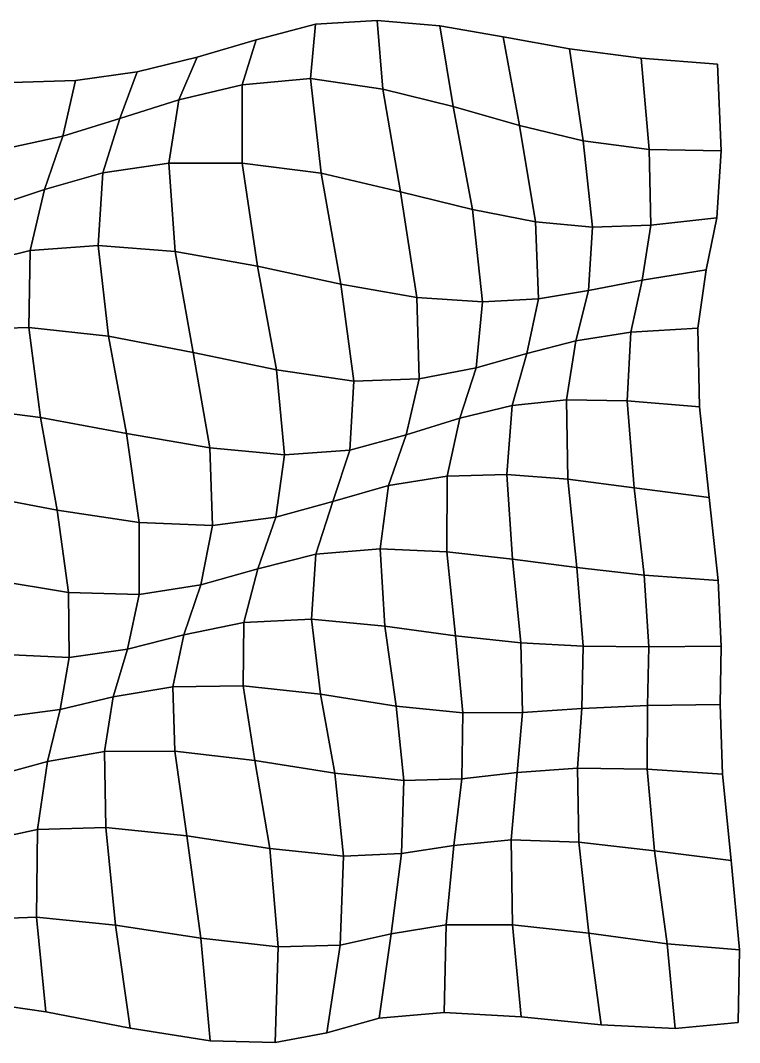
# Model space of a CAD drawing. Extents: x -160 to 226, y -138 to 131.
# Drawn here: x 36.8 to 226.1, y -138.3 to 130.7 of the extents above; entities that cross this region are included whole.
import ezdxf

# ---------------------------------------------------------------- set-up
doc = ezdxf.new("R2010")
doc.units = 0

msp = doc.modelspace()

# ---------------------------------------------------------------- linework, layer by layer
for points in [[(95.132149, 113.699631, -1.047757), (113.119194, 115.373459, -0.34466), (114.484634, 129.707489, 2.763257), (98.864517, 125.572227, 0.742695)], [(95.132149, 113.699631, -1.047757), (98.864517, 125.572227, 0.742695), (114.484634, 129.707489, 2.763257), (113.119194, 115.373459, -0.34466)], [(113.119194, 115.373459, -0.34466), (132.19371, 112.630913, 1.145254), (130.673233, 130.676514, 4.858686), (114.484634, 129.707489, 2.763257)], [(113.119194, 115.373459, -0.34466), (114.484634, 129.707489, 2.763257), (130.673233, 130.676514, 4.858686), (132.19371, 112.630913, 1.145254)], [(132.19371, 112.630913, 1.145254), (150.714355, 108.014343, 3.586012), (147.13208, 129.243637, 6.979656), (130.673233, 130.676514, 4.858686)], [(132.19371, 112.630913, 1.145254), (130.673233, 130.676514, 4.858686), (147.13208, 129.243637, 6.979656), (150.714355, 108.014343, 3.586012)], [(150.714355, 108.014343, 3.586012), (168.104309, 103.005394, 6.358033), (163.85556, 126.342163, 8.419279), (147.13208, 129.243637, 6.979656)], [(150.714355, 108.014343, 3.586012), (147.13208, 129.243637, 6.979656), (163.85556, 126.342163, 8.419279), (168.104309, 103.005394, 6.358033)], [(78.46785, 109.803093, -1.414307), (95.132149, 113.699631, -1.047757), (98.864517, 125.572227, 0.742695), (83.305855, 120.973991, -0.715222)], [(78.46785, 109.803093, -1.414307), (83.305855, 120.973991, -0.715222), (98.864517, 125.572227, 0.742695), (95.132149, 113.699631, -1.047757)], [(168.104309, 103.005394, 6.358033), (184.86734, 98.965225, 8.183584), (181.331665, 123.192719, 8.238532), (163.85556, 126.342163, 8.419279)], [(168.104309, 103.005394, 6.358033), (163.85556, 126.342163, 8.419279), (181.331665, 123.192719, 8.238532), (184.86734, 98.965225, 8.183584)], [(184.86734, 98.965225, 8.183584), (202.269058, 96.74575, 7.850227), (200.16716, 120.733788, 5.935852), (181.331665, 123.192719, 8.238532)], [(184.86734, 98.965225, 8.183584), (181.331665, 123.192719, 8.238532), (200.16716, 120.733788, 5.935852), (202.269058, 96.74575, 7.850227)], [(62.927391, 104.860779, -1.879699), (78.46785, 109.803093, -1.414307), (83.305855, 120.973991, -0.715222), (67.517487, 117.150475, -1.803558)], [(62.927391, 104.860779, -1.879699), (67.517487, 117.150475, -1.803558), (83.305855, 120.973991, -0.715222), (78.46785, 109.803093, -1.414307)], [(202.269058, 96.74575, 7.850227), (221.173981, 96.329056, 5.121039), (220.259186, 119.155777, 2.013004), (200.16716, 120.733788, 5.935852)], [(202.269058, 96.74575, 7.850227), (200.16716, 120.733788, 5.935852), (220.259186, 119.155777, 2.013004), (221.173981, 96.329056, 5.121039)], [(47.965637, 100.202049, -2.434466), (62.927391, 104.860779, -1.879699), (67.517487, 117.150475, -1.803558), (51.266949, 114.876068, -2.498185)], [(47.965637, 100.202049, -2.434466), (51.266949, 114.876068, -2.498185), (67.517487, 117.150475, -1.803558), (62.927391, 104.860779, -1.879699)], [(33.039059, 96.928963, -2.779462), (47.965637, 100.202049, -2.434466), (51.266949, 114.876068, -2.498185), (34.550133, 114.306084, -2.661114)], [(33.039059, 96.928963, -2.779462), (34.550133, 114.306084, -2.661114), (51.266949, 114.876068, -2.498185), (47.965637, 100.202049, -2.434466)], [(75.813637, 93.078705, -2.411908), (95.123756, 93.072739, -3.402775), (95.132149, 113.699631, -1.047757), (78.46785, 109.803093, -1.414307)], [(75.813637, 93.078705, -2.411908), (78.46785, 109.803093, -1.414307), (95.132149, 113.699631, -1.047757), (95.123756, 93.072739, -3.402775)], [(95.123756, 93.072739, -3.402775), (115.948036, 90.513008, -4.306798), (113.119194, 115.373459, -0.34466), (95.132149, 113.699631, -1.047757)], [(95.123756, 93.072739, -3.402775), (95.132149, 113.699631, -1.047757), (113.119194, 115.373459, -0.34466), (115.948036, 90.513008, -4.306798)], [(115.948036, 90.513008, -4.306798), (136.80072, 85.557938, -3.738913), (132.19371, 112.630913, 1.145254), (113.119194, 115.373459, -0.34466)], [(115.948036, 90.513008, -4.306798), (113.119194, 115.373459, -0.34466), (132.19371, 112.630913, 1.145254), (136.80072, 85.557938, -3.738913)], [(136.80072, 85.557938, -3.738913), (155.762054, 80.951508, -1.42398), (150.714355, 108.014343, 3.586012), (132.19371, 112.630913, 1.145254)], [(136.80072, 85.557938, -3.738913), (132.19371, 112.630913, 1.145254), (150.714355, 108.014343, 3.586012), (155.762054, 80.951508, -1.42398)], [(58.496643, 90.527756, -1.940773), (75.813637, 93.078705, -2.411908), (78.46785, 109.803093, -1.414307), (62.927391, 104.860779, -1.879699)], [(58.496643, 90.527756, -1.940773), (62.927391, 104.860779, -1.879699), (78.46785, 109.803093, -1.414307), (75.813637, 93.078705, -2.411908)], [(155.762054, 80.951508, -1.42398), (172.31958, 77.697617, 2.20532), (168.104309, 103.005394, 6.358033), (150.714355, 108.014343, 3.586012)], [(155.762054, 80.951508, -1.42398), (150.714355, 108.014343, 3.586012), (168.104309, 103.005394, 6.358033), (172.31958, 77.697617, 2.20532)], [(43.087959, 86.212471, -2.031153), (58.496643, 90.527756, -1.940773), (62.927391, 104.860779, -1.879699), (47.965637, 100.202049, -2.434466)], [(43.087959, 86.212471, -2.031153), (47.965637, 100.202049, -2.434466), (62.927391, 104.860779, -1.879699), (58.496643, 90.527756, -1.940773)], [(172.31958, 77.697617, 2.20532), (187.310577, 76.309669, 5.744664), (184.86734, 98.965225, 8.183584), (168.104309, 103.005394, 6.358033)], [(172.31958, 77.697617, 2.20532), (168.104309, 103.005394, 6.358033), (184.86734, 98.965225, 8.183584), (187.310577, 76.309669, 5.744664)], [(29.108883, 81.523148, -2.323358), (43.087959, 86.212471, -2.031153), (47.965637, 100.202049, -2.434466), (33.039059, 96.928963, -2.779462)], [(29.108883, 81.523148, -2.323358), (33.039059, 96.928963, -2.779462), (47.965637, 100.202049, -2.434466), (43.087959, 86.212471, -2.031153)], [(187.310577, 76.309669, 5.744664), (202.666855, 76.817497, 7.468345), (202.269058, 96.74575, 7.850227), (184.86734, 98.965225, 8.183584)], [(187.310577, 76.309669, 5.744664), (184.86734, 98.965225, 8.183584), (202.269058, 96.74575, 7.850227), (202.666855, 76.817497, 7.468345)], [(202.666855, 76.817497, 7.468345), (220.088745, 78.697105, 6.455377), (221.173981, 96.329056, 5.121039), (202.269058, 96.74575, 7.850227)], [(202.666855, 76.817497, 7.468345), (202.269058, 96.74575, 7.850227), (221.173981, 96.329056, 5.121039), (220.088745, 78.697105, 6.455377)], [(57.2556, 71.420982, -2.543683), (77.508064, 69.855507, -4.012375), (75.813637, 93.078705, -2.411908), (58.496643, 90.527756, -1.940773)], [(57.2556, 71.420982, -2.543683), (58.496643, 90.527756, -1.940773), (75.813637, 93.078705, -2.411908), (77.508064, 69.855507, -4.012375)], [(77.508064, 69.855507, -4.012375), (99.193016, 66.002808, -6.143002), (95.123756, 93.072739, -3.402775), (75.813637, 93.078705, -2.411908)], [(77.508064, 69.855507, -4.012375), (75.813637, 93.078705, -2.411908), (95.123756, 93.072739, -3.402775), (99.193016, 66.002808, -6.143002)], [(99.193016, 66.002808, -6.143002), (121.130882, 61.268051, -8.256649), (115.948036, 90.513008, -4.306798), (95.123756, 93.072739, -3.402775)], [(99.193016, 66.002808, -6.143002), (95.123756, 93.072739, -3.402775), (115.948036, 90.513008, -4.306798), (121.130882, 61.268051, -8.256649)], [(39.384308, 70.105728, -1.867776), (57.2556, 71.420982, -2.543683), (58.496643, 90.527756, -1.940773), (43.087959, 86.212471, -2.031153)], [(39.384308, 70.105728, -1.867776), (43.087959, 86.212471, -2.031153), (58.496643, 90.527756, -1.940773), (57.2556, 71.420982, -2.543683)], [(121.130882, 61.268051, -8.256649), (141.145157, 57.779701, -8.293701), (136.80072, 85.557938, -3.738913), (115.948036, 90.513008, -4.306798)], [(121.130882, 61.268051, -8.256649), (115.948036, 90.513008, -4.306798), (136.80072, 85.557938, -3.738913), (141.145157, 57.779701, -8.293701)], [(24.357275, 66.480789, -1.709741), (39.384308, 70.105728, -1.867776), (43.087959, 86.212471, -2.031153), (29.108883, 81.523148, -2.323358)], [(24.357275, 66.480789, -1.709741), (29.108883, 81.523148, -2.323358), (43.087959, 86.212471, -2.031153), (39.384308, 70.105728, -1.867776)], [(141.145157, 57.779701, -8.293701), (158.435089, 56.584423, -6.109037), (155.762054, 80.951508, -1.42398), (136.80072, 85.557938, -3.738913)], [(141.145157, 57.779701, -8.293701), (136.80072, 85.557938, -3.738913), (155.762054, 80.951508, -1.42398), (158.435089, 56.584423, -6.109037)], [(158.435089, 56.584423, -6.109037), (173.096451, 57.401581, -1.991271), (172.31958, 77.697617, 2.20532), (155.762054, 80.951508, -1.42398)], [(158.435089, 56.584423, -6.109037), (155.762054, 80.951508, -1.42398), (172.31958, 77.697617, 2.20532), (173.096451, 57.401581, -1.991271)], [(200.404617, 62.341072, 5.904299), (217.290497, 65.03553, 6.371167), (220.088745, 78.697105, 6.455377), (202.666855, 76.817497, 7.468345)], [(200.404617, 62.341072, 5.904299), (202.666855, 76.817497, 7.468345), (220.088745, 78.697105, 6.455377), (217.290497, 65.03553, 6.371167)], [(173.096451, 57.401581, -1.991271), (186.342316, 59.565514, 2.669141), (187.310577, 76.309669, 5.744664), (172.31958, 77.697617, 2.20532)], [(173.096451, 57.401581, -1.991271), (172.31958, 77.697617, 2.20532), (187.310577, 76.309669, 5.744664), (186.342316, 59.565514, 2.669141)], [(186.342316, 59.565514, 2.669141), (200.404617, 62.341072, 5.904299), (202.666855, 76.817497, 7.468345), (187.310577, 76.309669, 5.744664)], [(186.342316, 59.565514, 2.669141), (187.310577, 76.309669, 5.744664), (202.666855, 76.817497, 7.468345), (200.404617, 62.341072, 5.904299)], [(21.247084, 49.341251, -1.30056), (39.029358, 49.903942, -2.298792), (39.384308, 70.105728, -1.867776), (24.357275, 66.480789, -1.709741)], [(21.247084, 49.341251, -1.30056), (24.357275, 66.480789, -1.709741), (39.384308, 70.105728, -1.867776), (39.029358, 49.903942, -2.298792)], [(39.029358, 49.903942, -2.298792), (59.981655, 47.58905, -3.912506), (57.2556, 71.420982, -2.543683), (39.384308, 70.105728, -1.867776)], [(39.029358, 49.903942, -2.298792), (39.384308, 70.105728, -1.867776), (57.2556, 71.420982, -2.543683), (59.981655, 47.58905, -3.912506)], [(59.981655, 47.58905, -3.912506), (82.290062, 43.261898, -6.219315), (77.508064, 69.855507, -4.012375), (57.2556, 71.420982, -2.543683)], [(59.981655, 47.58905, -3.912506), (57.2556, 71.420982, -2.543683), (77.508064, 69.855507, -4.012375), (82.290062, 43.261898, -6.219315)], [(82.290062, 43.261898, -6.219315), (104.19294, 38.699287, -8.994707), (99.193016, 66.002808, -6.143002), (77.508064, 69.855507, -4.012375)], [(82.290062, 43.261898, -6.219315), (77.508064, 69.855507, -4.012375), (99.193016, 66.002808, -6.143002), (104.19294, 38.699287, -8.994707)], [(104.19294, 38.699287, -8.994707), (124.532875, 35.734615, -11.584057), (121.130882, 61.268051, -8.256649), (99.193016, 66.002808, -6.143002)], [(104.19294, 38.699287, -8.994707), (99.193016, 66.002808, -6.143002), (121.130882, 61.268051, -8.256649), (124.532875, 35.734615, -11.584057)], [(197.428482, 48.671074, 4.184858), (215.115189, 49.681084, 5.453589), (217.290497, 65.03553, 6.371167), (200.404617, 62.341072, 5.904299)], [(197.428482, 48.671074, 4.184858), (200.404617, 62.341072, 5.904299), (217.290497, 65.03553, 6.371167), (215.115189, 49.681084, 5.453589)], [(183.006332, 46.36158, 0.277201), (197.428482, 48.671074, 4.184858), (200.404617, 62.341072, 5.904299), (186.342316, 59.565514, 2.669141)], [(183.006332, 46.36158, 0.277201), (186.342316, 59.565514, 2.669141), (200.404617, 62.341072, 5.904299), (197.428482, 48.671074, 4.184858)], [(124.532875, 35.734615, -11.584057), (141.769867, 36.369686, -11.59479), (141.145157, 57.779701, -8.293701), (121.130882, 61.268051, -8.256649)], [(124.532875, 35.734615, -11.584057), (121.130882, 61.268051, -8.256649), (141.145157, 57.779701, -8.293701), (141.769867, 36.369686, -11.59479)], [(170.102066, 42.983051, -4.85088), (183.006332, 46.36158, 0.277201), (186.342316, 59.565514, 2.669141), (173.096451, 57.401581, -1.991271)], [(170.102066, 42.983051, -4.85088), (173.096451, 57.401581, -1.991271), (186.342316, 59.565514, 2.669141), (183.006332, 46.36158, 0.277201)], [(141.769867, 36.369686, -11.59479), (156.756485, 39.246826, -9.258402), (158.435089, 56.584423, -6.109037), (141.145157, 57.779701, -8.293701)], [(141.769867, 36.369686, -11.59479), (141.145157, 57.779701, -8.293701), (158.435089, 56.584423, -6.109037), (156.756485, 39.246826, -9.258402)], [(156.756485, 39.246826, -9.258402), (170.102066, 42.983051, -4.85088), (173.096451, 57.401581, -1.991271), (158.435089, 56.584423, -6.109037)], [(156.756485, 39.246826, -9.258402), (158.435089, 56.584423, -6.109037), (173.096451, 57.401581, -1.991271), (170.102066, 42.983051, -4.85088)], [(21.468277, 28.811403, -1.015956), (42.078857, 26.155388, -3.060414), (39.029358, 49.903942, -2.298792), (21.247084, 49.341251, -1.30056)], [(21.468277, 28.811403, -1.015956), (21.247084, 49.341251, -1.30056), (39.029358, 49.903942, -2.298792), (42.078857, 26.155388, -3.060414)], [(42.078857, 26.155388, -3.060414), (64.669052, 21.983521, -5.622434), (59.981655, 47.58905, -3.912506), (39.029358, 49.903942, -2.298792)], [(42.078857, 26.155388, -3.060414), (39.029358, 49.903942, -2.298792), (59.981655, 47.58905, -3.912506), (64.669052, 21.983521, -5.622434)], [(180.473343, 30.85837, -0.879113), (196.470795, 30.591988, 2.907504), (197.428482, 48.671074, 4.184858), (183.006332, 46.36158, 0.277201)], [(180.473343, 30.85837, -0.879113), (183.006332, 46.36158, 0.277201), (197.428482, 48.671074, 4.184858), (196.470795, 30.591988, 2.907504)], [(196.470795, 30.591988, 2.907504), (215.508453, 28.989292, 4.223999), (215.115189, 49.681084, 5.453589), (197.428482, 48.671074, 4.184858)], [(196.470795, 30.591988, 2.907504), (197.428482, 48.671074, 4.184858), (215.115189, 49.681084, 5.453589), (215.508453, 28.989292, 4.223999)], [(64.669052, 21.983521, -5.622434), (86.594368, 18.14677, -8.515098), (82.290062, 43.261898, -6.219315), (59.981655, 47.58905, -3.912506)], [(64.669052, 21.983521, -5.622434), (59.981655, 47.58905, -3.912506), (82.290062, 43.261898, -6.219315), (86.594368, 18.14677, -8.515098)], [(166.248428, 29.310337, -5.958355), (180.473343, 30.85837, -0.879113), (183.006332, 46.36158, 0.277201), (170.102066, 42.983051, -4.85088)], [(166.248428, 29.310337, -5.958355), (170.102066, 42.983051, -4.85088), (183.006332, 46.36158, 0.277201), (180.473343, 30.85837, -0.879113)], [(86.594368, 18.14677, -8.515098), (106.263611, 16.389332, -11.437568), (104.19294, 38.699287, -8.994707), (82.290062, 43.261898, -6.219315)], [(86.594368, 18.14677, -8.515098), (82.290062, 43.261898, -6.219315), (104.19294, 38.699287, -8.994707), (106.263611, 16.389332, -11.437568)], [(152.416687, 26.006969, -10.523351), (166.248428, 29.310337, -5.958355), (170.102066, 42.983051, -4.85088), (156.756485, 39.246826, -9.258402)], [(152.416687, 26.006969, -10.523351), (156.756485, 39.246826, -9.258402), (170.102066, 42.983051, -4.85088), (166.248428, 29.310337, -5.958355)], [(106.263611, 16.389332, -11.437568), (123.476883, 17.533121, -13.83097), (124.532875, 35.734615, -11.584057), (104.19294, 38.699287, -8.994707)], [(106.263611, 16.389332, -11.437568), (104.19294, 38.699287, -8.994707), (124.532875, 35.734615, -11.584057), (123.476883, 17.533121, -13.83097)], [(138.306183, 21.627258, -13.278298), (152.416687, 26.006969, -10.523351), (156.756485, 39.246826, -9.258402), (141.769867, 36.369686, -11.59479)], [(138.306183, 21.627258, -13.278298), (141.769867, 36.369686, -11.59479), (156.756485, 39.246826, -9.258402), (152.416687, 26.006969, -10.523351)], [(123.476883, 17.533121, -13.83097), (138.306183, 21.627258, -13.278298), (141.769867, 36.369686, -11.59479), (124.532875, 35.734615, -11.584057)], [(123.476883, 17.533121, -13.83097), (124.532875, 35.734615, -11.584057), (141.769867, 36.369686, -11.59479), (138.306183, 21.627258, -13.278298)], [(164.782394, 11.19404, -5.610325), (180.855423, 9.971405, -1.084136), (180.473343, 30.85837, -0.879113), (166.248428, 29.310337, -5.958355)], [(164.782394, 11.19404, -5.610325), (166.248428, 29.310337, -5.958355), (180.473343, 30.85837, -0.879113), (180.855423, 9.971405, -1.084136)], [(180.855423, 9.971405, -1.084136), (198.276657, 7.705442, 2.034827), (196.470795, 30.591988, 2.907504), (180.473343, 30.85837, -0.879113)], [(180.855423, 9.971405, -1.084136), (180.473343, 30.85837, -0.879113), (196.470795, 30.591988, 2.907504), (198.276657, 7.705442, 2.034827)], [(198.276657, 7.705442, 2.034827), (218.044571, 5.080129, 2.955623), (215.508453, 28.989292, 4.223999), (196.470795, 30.591988, 2.907504)], [(198.276657, 7.705442, 2.034827), (196.470795, 30.591988, 2.907504), (215.508453, 28.989292, 4.223999), (218.044571, 5.080129, 2.955623)], [(24.786932, 5.920668, -0.340236), (46.442909, 1.754765, -3.303383), (42.078857, 26.155388, -3.060414), (21.468277, 28.811403, -1.015956)], [(24.786932, 5.920668, -0.340236), (21.468277, 28.811403, -1.015956), (42.078857, 26.155388, -3.060414), (46.442909, 1.754765, -3.303383)], [(149.085999, 10.770755, -10.076256), (164.782394, 11.19404, -5.610325), (166.248428, 29.310337, -5.958355), (152.416687, 26.006969, -10.523351)], [(149.085999, 10.770755, -10.076256), (152.416687, 26.006969, -10.523351), (166.248428, 29.310337, -5.958355), (164.782394, 11.19404, -5.610325)], [(46.442909, 1.754765, -3.303383), (68.049698, -1.503458, -6.659015), (64.669052, 21.983521, -5.622434), (42.078857, 26.155388, -3.060414)], [(46.442909, 1.754765, -3.303383), (42.078857, 26.155388, -3.060414), (64.669052, 21.983521, -5.622434), (68.049698, -1.503458, -6.659015)], [(133.700104, 8.317046, -13.249002), (149.085999, 10.770755, -10.076256), (152.416687, 26.006969, -10.523351), (138.306183, 21.627258, -13.278298)], [(133.700104, 8.317046, -13.249002), (138.306183, 21.627258, -13.278298), (152.416687, 26.006969, -10.523351), (149.085999, 10.770755, -10.076256)], [(68.049698, -1.503458, -6.659015), (87.367157, -2.242149, -9.908409), (86.594368, 18.14677, -8.515098), (64.669052, 21.983521, -5.622434)], [(68.049698, -1.503458, -6.659015), (64.669052, 21.983521, -5.622434), (86.594368, 18.14677, -8.515098), (87.367157, -2.242149, -9.908409)], [(118.968376, 4.052101, -14.530452), (133.700104, 8.317046, -13.249002), (138.306183, 21.627258, -13.278298), (123.476883, 17.533121, -13.83097)], [(118.968376, 4.052101, -14.530452), (123.476883, 17.533121, -13.83097), (138.306183, 21.627258, -13.278298), (133.700104, 8.317046, -13.249002)], [(87.367157, -2.242149, -9.908409), (103.983894, -0.094847, -12.692924), (106.263611, 16.389332, -11.437568), (86.594368, 18.14677, -8.515098)], [(87.367157, -2.242149, -9.908409), (86.594368, 18.14677, -8.515098), (106.263611, 16.389332, -11.437568), (103.983894, -0.094847, -12.692924)], [(103.983894, -0.094847, -12.692924), (118.968376, 4.052101, -14.530452), (123.476883, 17.533121, -13.83097), (106.263611, 16.389332, -11.437568)], [(103.983894, -0.094847, -12.692924), (106.263611, 16.389332, -11.437568), (123.476883, 17.533121, -13.83097), (118.968376, 4.052101, -14.530452)], [(131.437103, -8.349468, -11.195348), (149.005234, -9.14911, -7.95579), (149.085999, 10.770755, -10.076256), (133.700104, 8.317046, -13.249002)], [(131.437103, -8.349468, -11.195348), (133.700104, 8.317046, -13.249002), (149.085999, 10.770755, -10.076256), (149.005234, -9.14911, -7.95579)], [(149.005234, -9.14911, -7.95579), (166.254242, -11.112948, -4.022157), (164.782394, 11.19404, -5.610325), (149.085999, 10.770755, -10.076256)], [(149.005234, -9.14911, -7.95579), (149.085999, 10.770755, -10.076256), (164.782394, 11.19404, -5.610325), (166.254242, -11.112948, -4.022157)], [(166.254242, -11.112948, -4.022157), (183.199142, -13.323508, -0.523963), (180.855423, 9.971405, -1.084136), (164.782394, 11.19404, -5.610325)], [(166.254242, -11.112948, -4.022157), (164.782394, 11.19404, -5.610325), (180.855423, 9.971405, -1.084136), (183.199142, -13.323508, -0.523963)], [(114.562859, -9.780082, -12.937568), (131.437103, -8.349468, -11.195348), (133.700104, 8.317046, -13.249002), (118.968376, 4.052101, -14.530452)], [(114.562859, -9.780082, -12.937568), (118.968376, 4.052101, -14.530452), (133.700104, 8.317046, -13.249002), (131.437103, -8.349468, -11.195348)], [(183.199142, -13.323508, -0.523963), (200.940063, -15.29316, 1.512301), (198.276657, 7.705442, 2.034827), (180.855423, 9.971405, -1.084136)], [(183.199142, -13.323508, -0.523963), (180.855423, 9.971405, -1.084136), (198.276657, 7.705442, 2.034827), (200.940063, -15.29316, 1.512301)], [(29.303207, -16.590858, 1.321052), (49.452251, -19.909786, -2.034163), (46.442909, 1.754765, -3.303383), (24.786932, 5.920668, -0.340236)], [(29.303207, -16.590858, 1.321052), (24.786932, 5.920668, -0.340236), (46.442909, 1.754765, -3.303383), (49.452251, -19.909786, -2.034163)], [(200.940063, -15.29316, 1.512301), (220.469238, -16.760618, 1.822918), (218.044571, 5.080129, 2.955623), (198.276657, 7.705442, 2.034827)], [(200.940063, -15.29316, 1.512301), (198.276657, 7.705442, 2.034827), (218.044571, 5.080129, 2.955623), (220.469238, -16.760618, 1.822918)], [(99.249313, -13.651517, -11.703235), (114.562859, -9.780082, -12.937568), (118.968376, 4.052101, -14.530452), (103.983894, -0.094847, -12.692924)], [(99.249313, -13.651517, -11.703235), (103.983894, -0.094847, -12.692924), (118.968376, 4.052101, -14.530452), (114.562859, -9.780082, -12.937568)], [(49.452251, -19.909786, -2.034163), (68.020729, -20.406944, -5.787121), (68.049698, -1.503458, -6.659015), (46.442909, 1.754765, -3.303383)], [(49.452251, -19.909786, -2.034163), (46.442909, 1.754765, -3.303383), (68.049698, -1.503458, -6.659015), (68.020729, -20.406944, -5.787121)], [(68.020729, -20.406944, -5.787121), (84.285233, -17.865004, -9.175301), (87.367157, -2.242149, -9.908409), (68.049698, -1.503458, -6.659015)], [(68.020729, -20.406944, -5.787121), (68.049698, -1.503458, -6.659015), (87.367157, -2.242149, -9.908409), (84.285233, -17.865004, -9.175301)], [(84.285233, -17.865004, -9.175301), (99.249313, -13.651517, -11.703235), (103.983894, -0.094847, -12.692924), (87.367157, -2.242149, -9.908409)], [(84.285233, -17.865004, -9.175301), (87.367157, -2.242149, -9.908409), (103.983894, -0.094847, -12.692924), (99.249313, -13.651517, -11.703235)], [(95.597824, -27.824434, -7.820381), (113.385628, -26.894485, -8.688148), (114.562859, -9.780082, -12.937568), (99.249313, -13.651517, -11.703235)], [(95.597824, -27.824434, -7.820381), (99.249313, -13.651517, -11.703235), (114.562859, -9.780082, -12.937568), (113.385628, -26.894485, -8.688148)], [(113.385628, -26.894485, -8.688148), (132.694305, -28.762257, -7.156695), (131.437103, -8.349468, -11.195348), (114.562859, -9.780082, -12.937568)], [(113.385628, -26.894485, -8.688148), (114.562859, -9.780082, -12.937568), (131.437103, -8.349468, -11.195348), (132.694305, -28.762257, -7.156695)], [(132.694305, -28.762257, -7.156695), (151.316605, -31.306389, -4.537459), (149.005234, -9.14911, -7.95579), (131.437103, -8.349468, -11.195348)], [(132.694305, -28.762257, -7.156695), (131.437103, -8.349468, -11.195348), (149.005234, -9.14911, -7.95579), (151.316605, -31.306389, -4.537459)], [(151.316605, -31.306389, -4.537459), (168.473099, -33.170738, -1.725793), (166.254242, -11.112948, -4.022157), (149.005234, -9.14911, -7.95579)], [(151.316605, -31.306389, -4.537459), (149.005234, -9.14911, -7.95579), (166.254242, -11.112948, -4.022157), (168.473099, -33.170738, -1.725793)], [(168.473099, -33.170738, -1.725793), (184.909805, -34.00071, 0.358548), (183.199142, -13.323508, -0.523963), (166.254242, -11.112948, -4.022157)], [(168.473099, -33.170738, -1.725793), (166.254242, -11.112948, -4.022157), (183.199142, -13.323508, -0.523963), (184.909805, -34.00071, 0.358548)], [(184.909805, -34.00071, 0.358548), (202.184326, -34.145649, 1.180198), (200.940063, -15.29316, 1.512301), (183.199142, -13.323508, -0.523963)], [(184.909805, -34.00071, 0.358548), (183.199142, -13.323508, -0.523963), (200.940063, -15.29316, 1.512301), (202.184326, -34.145649, 1.180198)], [(79.753128, -31.025934, -5.547711), (95.597824, -27.824434, -7.820381), (99.249313, -13.651517, -11.703235), (84.285233, -17.865004, -9.175301)], [(79.753128, -31.025934, -5.547711), (84.285233, -17.865004, -9.175301), (99.249313, -13.651517, -11.703235), (95.597824, -27.824434, -7.820381)], [(202.184326, -34.145649, 1.180198), (221.201752, -33.970741, 0.944632), (220.469238, -16.760618, 1.822918), (200.940063, -15.29316, 1.512301)], [(202.184326, -34.145649, 1.180198), (200.940063, -15.29316, 1.512301), (220.469238, -16.760618, 1.822918), (221.201752, -33.970741, 0.944632)], [(32.659912, -36.205643, 4.018561), (49.633808, -37.024426, 1.179999), (49.452251, -19.909786, -2.034163), (29.303207, -16.590858, 1.321052)], [(32.659912, -36.205643, 4.018561), (29.303207, -16.590858, 1.321052), (49.452251, -19.909786, -2.034163), (49.633808, -37.024426, 1.179999)], [(64.977173, -34.836525, -2.318775), (79.753128, -31.025934, -5.547711), (84.285233, -17.865004, -9.175301), (68.020729, -20.406944, -5.787121)], [(64.977173, -34.836525, -2.318775), (68.020729, -20.406944, -5.787121), (84.285233, -17.865004, -9.175301), (79.753128, -31.025934, -5.547711)], [(49.633808, -37.024426, 1.179999), (64.977173, -34.836525, -2.318775), (68.020729, -20.406944, -5.787121), (49.452251, -19.909786, -2.034163)], [(49.633808, -37.024426, 1.179999), (49.452251, -19.909786, -2.034163), (68.020729, -20.406944, -5.787121), (64.977173, -34.836525, -2.318775)], [(95.426575, -44.468075, -1.72136), (115.787292, -46.656929, -2.596875), (113.385628, -26.894485, -8.688148), (95.597824, -27.824434, -7.820381)], [(95.426575, -44.468075, -1.72136), (95.597824, -27.824434, -7.820381), (113.385628, -26.894485, -8.688148), (115.787292, -46.656929, -2.596875)], [(115.787292, -46.656929, -2.596875), (135.701614, -49.84182, -2.050905), (132.694305, -28.762257, -7.156695), (113.385628, -26.894485, -8.688148)], [(115.787292, -46.656929, -2.596875), (113.385628, -26.894485, -8.688148), (132.694305, -28.762257, -7.156695), (135.701614, -49.84182, -2.050905)], [(76.918724, -44.698544, 0.308618), (95.426575, -44.468075, -1.72136), (95.597824, -27.824434, -7.820381), (79.753128, -31.025934, -5.547711)], [(76.918724, -44.698544, 0.308618), (79.753128, -31.025934, -5.547711), (95.597824, -27.824434, -7.820381), (95.426575, -44.468075, -1.72136)], [(135.701614, -49.84182, -2.050905), (153.267639, -51.55864, -0.773876), (151.316605, -31.306389, -4.537459), (132.694305, -28.762257, -7.156695)], [(135.701614, -49.84182, -2.050905), (132.694305, -28.762257, -7.156695), (151.316605, -31.306389, -4.537459), (153.267639, -51.55864, -0.773876)], [(61.158806, -47.305889, 2.967156), (76.918724, -44.698544, 0.308618), (79.753128, -31.025934, -5.547711), (64.977173, -34.836525, -2.318775)], [(61.158806, -47.305889, 2.967156), (64.977173, -34.836525, -2.318775), (79.753128, -31.025934, -5.547711), (76.918724, -44.698544, 0.308618)], [(153.267639, -51.55864, -0.773876), (168.971939, -51.472496, 0.442273), (168.473099, -33.170738, -1.725793), (151.316605, -31.306389, -4.537459)], [(153.267639, -51.55864, -0.773876), (151.316605, -31.306389, -4.537459), (168.473099, -33.170738, -1.725793), (168.971939, -51.472496, 0.442273)], [(47.265934, -50.637318, 5.437763), (61.158806, -47.305889, 2.967156), (64.977173, -34.836525, -2.318775), (49.633808, -37.024426, 1.179999)], [(47.265934, -50.637318, 5.437763), (49.633808, -37.024426, 1.179999), (64.977173, -34.836525, -2.318775), (61.158806, -47.305889, 2.967156)], [(168.971939, -51.472496, 0.442273), (184.587753, -50.45808, 0.998766), (184.909805, -34.00071, 0.358548), (168.473099, -33.170738, -1.725793)], [(168.971939, -51.472496, 0.442273), (168.473099, -33.170738, -1.725793), (184.909805, -34.00071, 0.358548), (184.587753, -50.45808, 0.998766)], [(184.587753, -50.45808, 0.998766), (201.806046, -49.606869, 0.808923), (202.184326, -34.145649, 1.180198), (184.909805, -34.00071, 0.358548)], [(184.587753, -50.45808, 0.998766), (184.909805, -34.00071, 0.358548), (202.184326, -34.145649, 1.180198), (201.806046, -49.606869, 0.808923)], [(201.806046, -49.606869, 0.808923), (220.934464, -49.354942, 0.34451), (221.201752, -33.970741, 0.944632), (202.184326, -34.145649, 1.180198)], [(201.806046, -49.606869, 0.808923), (202.184326, -34.145649, 1.180198), (221.201752, -33.970741, 0.944632), (220.934464, -49.354942, 0.34451)], [(33.280991, -52.548485, 6.776059), (47.265934, -50.637318, 5.437763), (49.633808, -37.024426, 1.179999), (32.659912, -36.205643, 4.018561)], [(33.280991, -52.548485, 6.776059), (32.659912, -36.205643, 4.018561), (49.633808, -37.024426, 1.179999), (47.265934, -50.637318, 5.437763)], [(58.892132, -61.76796, 7.667352), (77.409309, -61.684418, 5.965426), (76.918724, -44.698544, 0.308618), (61.158806, -47.305889, 2.967156)], [(58.892132, -61.76796, 7.667352), (61.158806, -47.305889, 2.967156), (76.918724, -44.698544, 0.308618), (77.409309, -61.684418, 5.965426)], [(77.409309, -61.684418, 5.965426), (98.487022, -64.143715, 4.255965), (95.426575, -44.468075, -1.72136), (76.918724, -44.698544, 0.308618)], [(77.409309, -61.684418, 5.965426), (76.918724, -44.698544, 0.308618), (95.426575, -44.468075, -1.72136), (98.487022, -64.143715, 4.255965)], [(98.487022, -64.143715, 4.255965), (119.533691, -67.450523, 3.124982), (115.787292, -46.656929, -2.596875), (95.426575, -44.468075, -1.72136)], [(98.487022, -64.143715, 4.255965), (95.426575, -44.468075, -1.72136), (115.787292, -46.656929, -2.596875), (119.533691, -67.450523, 3.124982)], [(43.88662, -64.380066, 8.541598), (58.892132, -61.76796, 7.667352), (61.158806, -47.305889, 2.967156), (47.265934, -50.637318, 5.437763)], [(43.88662, -64.380066, 8.541598), (47.265934, -50.637318, 5.437763), (61.158806, -47.305889, 2.967156), (58.892132, -61.76796, 7.667352)], [(119.533691, -67.450523, 3.124982), (137.660568, -69.393608, 2.315017), (135.701614, -49.84182, -2.050905), (115.787292, -46.656929, -2.596875)], [(119.533691, -67.450523, 3.124982), (115.787292, -46.656929, -2.596875), (135.701614, -49.84182, -2.050905), (137.660568, -69.393608, 2.315017)], [(31.047409, -67.85762, 7.850696), (43.88662, -64.380066, 8.541598), (47.265934, -50.637318, 5.437763), (33.280991, -52.548485, 6.776059)], [(31.047409, -67.85762, 7.850696), (33.280991, -52.548485, 6.776059), (47.265934, -50.637318, 5.437763), (43.88662, -64.380066, 8.541598)], [(137.660568, -69.393608, 2.315017), (152.963638, -68.920509, 1.987814), (153.267639, -51.55864, -0.773876), (135.701614, -49.84182, -2.050905)], [(137.660568, -69.393608, 2.315017), (135.701614, -49.84182, -2.050905), (153.267639, -51.55864, -0.773876), (152.963638, -68.920509, 1.987814)], [(167.486053, -67.262337, 1.641518), (183.422577, -66.110313, 1.037778), (184.587753, -50.45808, 0.998766), (168.971939, -51.472496, 0.442273)], [(167.486053, -67.262337, 1.641518), (168.971939, -51.472496, 0.442273), (184.587753, -50.45808, 0.998766), (183.422577, -66.110313, 1.037778)], [(183.422577, -66.110313, 1.037778), (201.728699, -66.369774, 0.379461), (201.806046, -49.606869, 0.808923), (184.587753, -50.45808, 0.998766)], [(183.422577, -66.110313, 1.037778), (184.587753, -50.45808, 0.998766), (201.806046, -49.606869, 0.808923), (201.728699, -66.369774, 0.379461)], [(201.728699, -66.369774, 0.379461), (221.590393, -67.706024, 0.121563), (220.934464, -49.354942, 0.34451), (201.806046, -49.606869, 0.808923)], [(201.728699, -66.369774, 0.379461), (201.806046, -49.606869, 0.808923), (220.934464, -49.354942, 0.34451), (221.590393, -67.706024, 0.121563)], [(152.963638, -68.920509, 1.987814), (167.486053, -67.262337, 1.641518), (168.971939, -51.472496, 0.442273), (153.267639, -51.55864, -0.773876)], [(152.963638, -68.920509, 1.987814), (153.267639, -51.55864, -0.773876), (168.971939, -51.472496, 0.442273), (167.486053, -67.262337, 1.641518)], [(41.320007, -82.250053, 8.336497), (59.237396, -81.716499, 9.077523), (58.892132, -61.76796, 7.667352), (43.88662, -64.380066, 8.541598)], [(41.320007, -82.250053, 8.336497), (43.88662, -64.380066, 8.541598), (58.892132, -61.76796, 7.667352), (59.237396, -81.716499, 9.077523)], [(59.237396, -81.716499, 9.077523), (80.553314, -83.93457, 8.516933), (77.409309, -61.684418, 5.965426), (58.892132, -61.76796, 7.667352)], [(59.237396, -81.716499, 9.077523), (58.892132, -61.76796, 7.667352), (77.409309, -61.684418, 5.965426), (80.553314, -83.93457, 8.516933)], [(80.553314, -83.93457, 8.516933), (102.429428, -87.253433, 7.32174), (98.487022, -64.143715, 4.255965), (77.409309, -61.684418, 5.965426)], [(80.553314, -83.93457, 8.516933), (77.409309, -61.684418, 5.965426), (98.487022, -64.143715, 4.255965), (102.429428, -87.253433, 7.32174)], [(27.317047, -85.271446, 5.925315), (41.320007, -82.250053, 8.336497), (43.88662, -64.380066, 8.541598), (31.047409, -67.85762, 7.850696)], [(27.317047, -85.271446, 5.925315), (31.047409, -67.85762, 7.850696), (43.88662, -64.380066, 8.541598), (41.320007, -82.250053, 8.336497)], [(102.429428, -87.253433, 7.32174), (121.773705, -89.279091, 6.063766), (119.533691, -67.450523, 3.124982), (98.487022, -64.143715, 4.255965)], [(102.429428, -87.253433, 7.32174), (98.487022, -64.143715, 4.255965), (119.533691, -67.450523, 3.124982), (121.773705, -89.279091, 6.063766)], [(165.953491, -85.021194, 1.67714), (183.741623, -85.580978, 0.70413), (183.422577, -66.110313, 1.037778), (167.486053, -67.262337, 1.641518)], [(165.953491, -85.021194, 1.67714), (167.486053, -67.262337, 1.641518), (183.422577, -66.110313, 1.037778), (183.741623, -85.580978, 0.70413)], [(183.741623, -85.580978, 0.70413), (203.672913, -87.855873, 0.239515), (201.728699, -66.369774, 0.379461), (183.422577, -66.110313, 1.037778)], [(183.741623, -85.580978, 0.70413), (183.422577, -66.110313, 1.037778), (201.728699, -66.369774, 0.379461), (203.672913, -87.855873, 0.239515)], [(203.672913, -87.855873, 0.239515), (223.857117, -90.432388, 0.478782), (221.590393, -67.706024, 0.121563), (201.728699, -66.369774, 0.379461)], [(203.672913, -87.855873, 0.239515), (201.728699, -66.369774, 0.379461), (221.590393, -67.706024, 0.121563), (223.857117, -90.432388, 0.478782)], [(121.773705, -89.279091, 6.063766), (137.049881, -88.590767, 4.310796), (137.660568, -69.393608, 2.315017), (119.533691, -67.450523, 3.124982)], [(121.773705, -89.279091, 6.063766), (119.533691, -67.450523, 3.124982), (137.660568, -69.393608, 2.315017), (137.049881, -88.590767, 4.310796)], [(137.049881, -88.590767, 4.310796), (150.854568, -86.455734, 2.895074), (152.963638, -68.920509, 1.987814), (137.660568, -69.393608, 2.315017)], [(137.049881, -88.590767, 4.310796), (137.660568, -69.393608, 2.315017), (152.963638, -68.920509, 1.987814), (150.854568, -86.455734, 2.895074)], [(150.854568, -86.455734, 2.895074), (165.953491, -85.021194, 1.67714), (167.486053, -67.262337, 1.641518), (152.963638, -68.920509, 1.987814)], [(150.854568, -86.455734, 2.895074), (152.963638, -68.920509, 1.987814), (167.486053, -67.262337, 1.641518), (165.953491, -85.021194, 1.67714)], [(24.330799, -105.912743, 1.41305), (40.984161, -105.355904, 4.490425), (41.320007, -82.250053, 8.336497), (27.317047, -85.271446, 5.925315)], [(24.330799, -105.912743, 1.41305), (27.317047, -85.271446, 5.925315), (41.320007, -82.250053, 8.336497), (40.984161, -105.355904, 4.490425)], [(40.984161, -105.355904, 4.490425), (61.851341, -107.451012, 6.279302), (59.237396, -81.716499, 9.077523), (41.320007, -82.250053, 8.336497)], [(40.984161, -105.355904, 4.490425), (41.320007, -82.250053, 8.336497), (59.237396, -81.716499, 9.077523), (61.851341, -107.451012, 6.279302)], [(61.851341, -107.451012, 6.279302), (84.288422, -110.870705, 6.769534), (80.553314, -83.93457, 8.516933), (59.237396, -81.716499, 9.077523)], [(61.851341, -107.451012, 6.279302), (59.237396, -81.716499, 9.077523), (80.553314, -83.93457, 8.516933), (84.288422, -110.870705, 6.769534)], [(84.288422, -110.870705, 6.769534), (104.630234, -113.181641, 6.358561), (102.429428, -87.253433, 7.32174), (80.553314, -83.93457, 8.516933)], [(84.288422, -110.870705, 6.769534), (80.553314, -83.93457, 8.516933), (102.429428, -87.253433, 7.32174), (104.630234, -113.181641, 6.358561)], [(148.832672, -107.308983, 2.375668), (166.314957, -107.323006, 1.277346), (165.953491, -85.021194, 1.67714), (150.854568, -86.455734, 2.895074)], [(148.832672, -107.308983, 2.375668), (150.854568, -86.455734, 2.895074), (165.953491, -85.021194, 1.67714), (166.314957, -107.323006, 1.277346)], [(166.314957, -107.323006, 1.277346), (186.377487, -109.567535, 0.708291), (183.741623, -85.580978, 0.70413), (165.953491, -85.021194, 1.67714)], [(166.314957, -107.323006, 1.277346), (165.953491, -85.021194, 1.67714), (183.741623, -85.580978, 0.70413), (186.377487, -109.567535, 0.708291)], [(186.377487, -109.567535, 0.708291), (207.001526, -112.384949, 0.801142), (203.672913, -87.855873, 0.239515), (183.741623, -85.580978, 0.70413)], [(186.377487, -109.567535, 0.708291), (183.741623, -85.580978, 0.70413), (203.672913, -87.855873, 0.239515), (207.001526, -112.384949, 0.801142)], [(104.630234, -113.181641, 6.358561), (120.945808, -112.732445, 5.491378), (121.773705, -89.279091, 6.063766), (102.429428, -87.253433, 7.32174)], [(104.630234, -113.181641, 6.358561), (102.429428, -87.253433, 7.32174), (121.773705, -89.279091, 6.063766), (120.945808, -112.732445, 5.491378)], [(120.945808, -112.732445, 5.491378), (134.356644, -109.691132, 3.827376), (137.049881, -88.590767, 4.310796), (121.773705, -89.279091, 6.063766)], [(120.945808, -112.732445, 5.491378), (121.773705, -89.279091, 6.063766), (137.049881, -88.590767, 4.310796), (134.356644, -109.691132, 3.827376)], [(134.356644, -109.691132, 3.827376), (148.832672, -107.308983, 2.375668), (150.854568, -86.455734, 2.895074), (137.049881, -88.590767, 4.310796)], [(134.356644, -109.691132, 3.827376), (137.049881, -88.590767, 4.310796), (150.854568, -86.455734, 2.895074), (148.832672, -107.308983, 2.375668)], [(207.001526, -112.384949, 0.801142), (226.057678, -113.909737, 1.412644), (223.857117, -90.432388, 0.478782), (203.672913, -87.855873, 0.239515)], [(207.001526, -112.384949, 0.801142), (203.672913, -87.855873, 0.239515), (223.857117, -90.432388, 0.478782), (226.057678, -113.909737, 1.412644)], [(24.118467, -127.426041, -3.451611), (43.496632, -130.213638, -0.929775), (40.984161, -105.355904, 4.490425), (24.330799, -105.912743, 1.41305)], [(24.118467, -127.426041, -3.451611), (24.330799, -105.912743, 1.41305), (40.984161, -105.355904, 4.490425), (43.496632, -130.213638, -0.929775)], [(43.496632, -130.213638, -0.929775), (65.669029, -134.518188, 1.076693), (61.851341, -107.451012, 6.279302), (40.984161, -105.355904, 4.490425)], [(43.496632, -130.213638, -0.929775), (40.984161, -105.355904, 4.490425), (61.851341, -107.451012, 6.279302), (65.669029, -134.518188, 1.076693)], [(65.669029, -134.518188, 1.076693), (86.72522, -137.912399, 2.317326), (84.288422, -110.870705, 6.769534), (61.851341, -107.451012, 6.279302)], [(65.669029, -134.518188, 1.076693), (61.851341, -107.451012, 6.279302), (84.288422, -110.870705, 6.769534), (86.72522, -137.912399, 2.317326)], [(131.199295, -131.89386, 2.356904), (148.320526, -130.388275, 1.737397), (148.832672, -107.308983, 2.375668), (134.356644, -109.691132, 3.827376)], [(131.199295, -131.89386, 2.356904), (134.356644, -109.691132, 3.827376), (148.832672, -107.308983, 2.375668), (148.320526, -130.388275, 1.737397)], [(148.320526, -130.388275, 1.737397), (168.584991, -131.567154, 1.379791), (166.314957, -107.323006, 1.277346), (148.832672, -107.308983, 2.375668)], [(148.320526, -130.388275, 1.737397), (148.832672, -107.308983, 2.375668), (166.314957, -107.323006, 1.277346), (168.584991, -131.567154, 1.379791)], [(168.584991, -131.567154, 1.379791), (189.672501, -133.702774, 1.44396), (186.377487, -109.567535, 0.708291), (166.314957, -107.323006, 1.277346)], [(168.584991, -131.567154, 1.379791), (166.314957, -107.323006, 1.277346), (186.377487, -109.567535, 0.708291), (189.672501, -133.702774, 1.44396)], [(117.438866, -135.819382, 2.981375), (131.199295, -131.89386, 2.356904), (134.356644, -109.691132, 3.827376), (120.945808, -112.732445, 5.491378)], [(117.438866, -135.819382, 2.981375), (120.945808, -112.732445, 5.491378), (134.356644, -109.691132, 3.827376), (131.199295, -131.89386, 2.356904)], [(189.672501, -133.702774, 1.44396), (209.085663, -134.598068, 1.875255), (207.001526, -112.384949, 0.801142), (186.377487, -109.567535, 0.708291)], [(189.672501, -133.702774, 1.44396), (186.377487, -109.567535, 0.708291), (207.001526, -112.384949, 0.801142), (209.085663, -134.598068, 1.875255)], [(86.72522, -137.912399, 2.317326), (103.829781, -138.336716, 2.884613), (104.630234, -113.181641, 6.358561), (84.288422, -110.870705, 6.769534)], [(86.72522, -137.912399, 2.317326), (84.288422, -110.870705, 6.769534), (104.630234, -113.181641, 6.358561), (103.829781, -138.336716, 2.884613)], [(103.829781, -138.336716, 2.884613), (117.438866, -135.819382, 2.981375), (120.945808, -112.732445, 5.491378), (104.630234, -113.181641, 6.358561)], [(103.829781, -138.336716, 2.884613), (104.630234, -113.181641, 6.358561), (120.945808, -112.732445, 5.491378), (117.438866, -135.819382, 2.981375)], [(209.085663, -134.598068, 1.875255), (225.682358, -133.097168, 2.313986), (226.057678, -113.909737, 1.412644), (207.001526, -112.384949, 0.801142)], [(209.085663, -134.598068, 1.875255), (207.001526, -112.384949, 0.801142), (226.057678, -113.909737, 1.412644), (225.682358, -133.097168, 2.313986)]]:
    msp.add_3dface(points)

doc.saveas('drawing.dxf')
